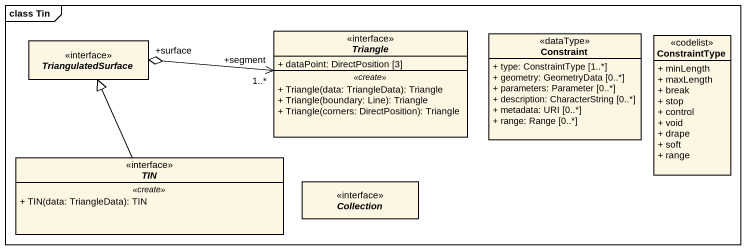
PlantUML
@startuml
mainframe class Tin
hide circle
hide empty members
skinparam classAttributeIconSize 0
interface TriangulatedSurface
interface Triangle {
  + dataPoint: DirectPosition [3]
  .. <<create>> ..
  + Triangle(data: TriangleData): Triangle
  + Triangle(boundary: Line): Triangle
  + Triangle(corners: DirectPosition): Triangle
}
class Constraint <<dataType>> {
  + type: ConstraintType [1..*]
  + geometry: GeometryData [0..*]
  + parameters: Parameter [0..*]
  + description: CharacterString [0..*]
  + metadata: URI [0..*]
  + range: Range [0..*]
}
class ConstraintType <<codelist>> {
  + minLength
  + maxLength
  + break
  + stop
  + control
  + void
  + drape
  + soft
  + range
}
interface TIN {
  .. <<create>> ..
  + TIN(data: TriangleData): TIN
}
interface Collection
Triangle "+segment\n1..*" <-left-o "+surface" TriangulatedSurface
TIN -up-|> TriangulatedSurface
@enduml
